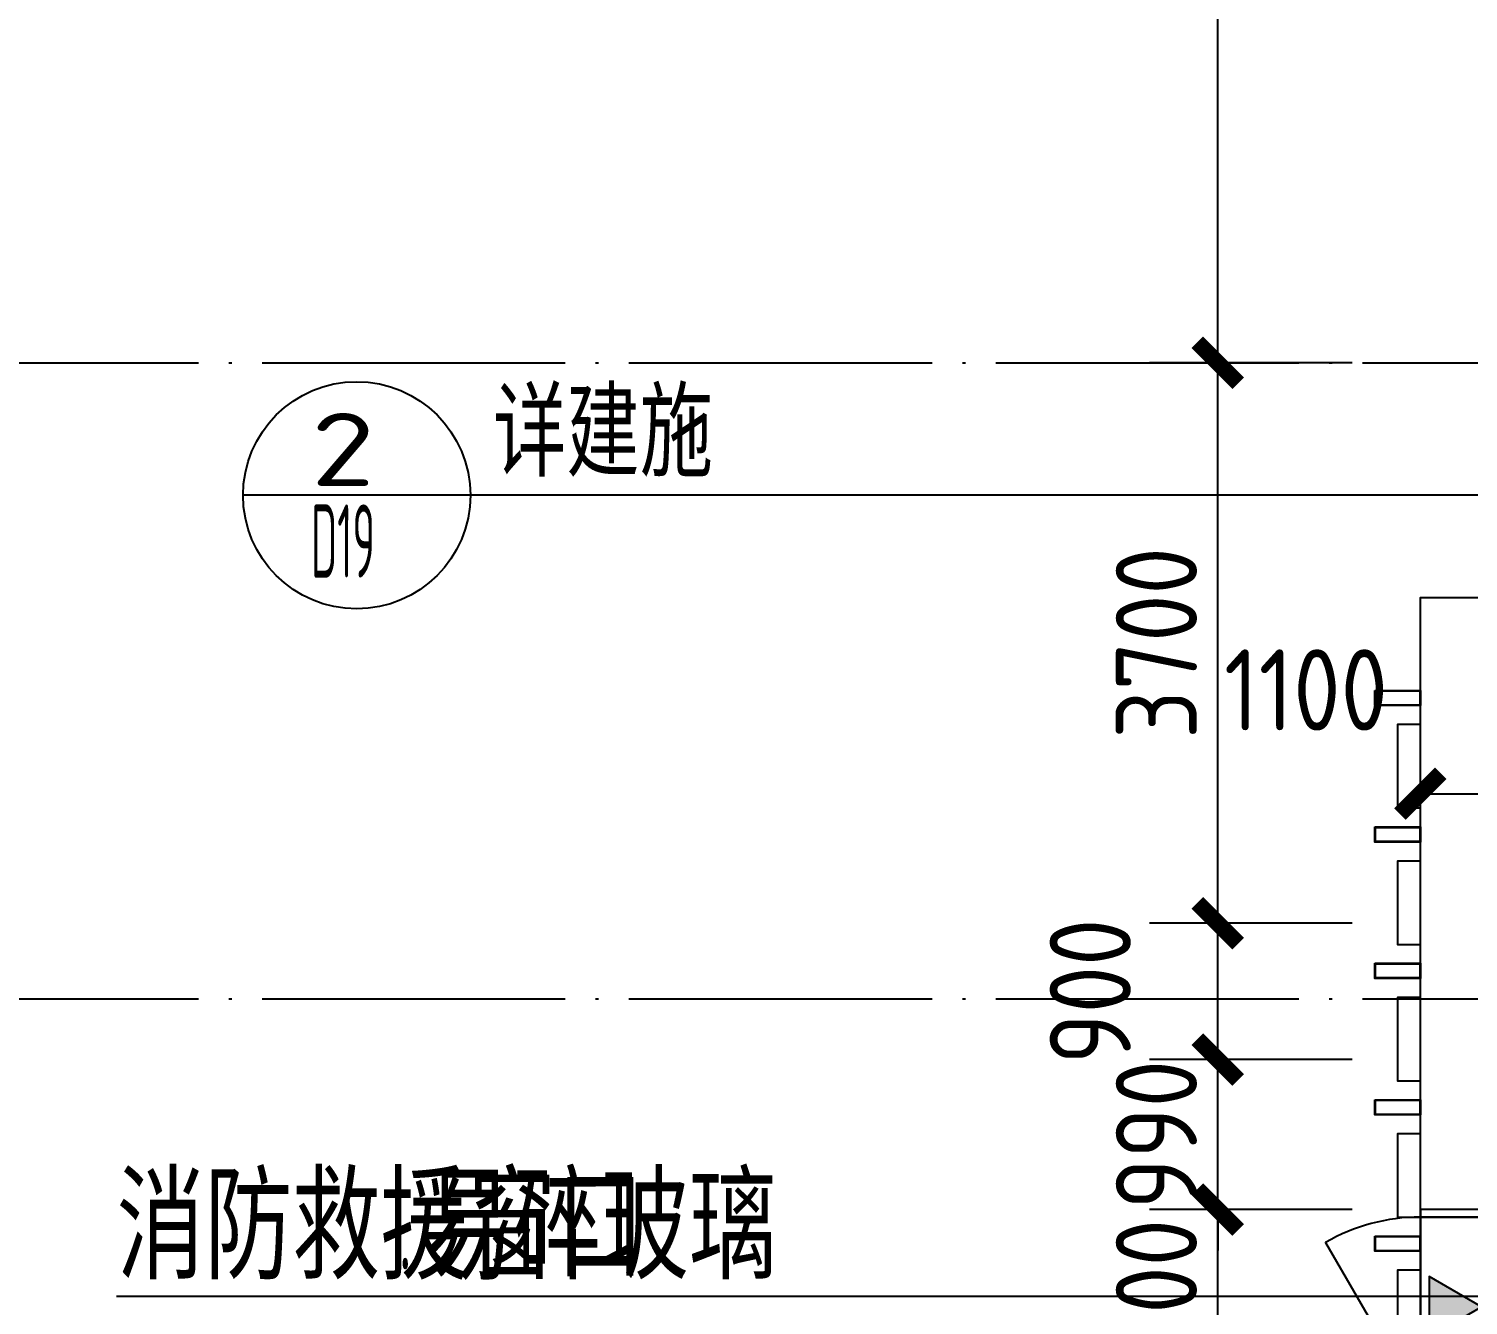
# Model space of a CAD drawing. Header units: inches. Extents: x 0 to 1813292486, y 0 to 3473589894.
# Drawn here: x 600409804 to 600419302, y 3473254796 to 3473263223 of the extents above; entities that cross this region are included whole.
import ezdxf
from ezdxf.enums import TextEntityAlignment as Align

# ---------------------------------------------------------------- set-up
doc = ezdxf.new("R2010")
doc.units = ezdxf.units.IN
doc.header["$LTSCALE"] = 1000
doc.header["$MEASUREMENT"] = 0
doc.linetypes.add('AX-MALL-GIRD-200$0$DOTE', pattern=[2.42, 2, -0.2, 0.02, -0.2])
for name, color, linetype in [('A-Anno-Note', 241, 'Continuous'), ('AX-MALL-DIM-P02$0$A-Anno-Dims', 3, 'Continuous'), ('AX-MALL-DIM-P02$0$A-Anno-Note', 241, 'Continuous'), ('AX-MALL-DIM-P02$0$A-Detl-Thin', 131, 'Continuous'), ('AX-MALL-DIM-P02$0$DIM_LEAD', 3, 'Continuous'), ('AX-MALL-DIM-SY-P02$0$A-Anno-Note', 241, 'Continuous'), ('AX-MALL-DIM-SY-P02$0$DIM_IDEN', 3, 'Continuous'), ('AX-MALL-GIRD-200$0$A-Grid', 222, 'AX-MALL-GIRD-200$0$DOTE'), ('AX-MALL-P02-200$0$A-Anno-Note', 241, 'Continuous'), ('AX-MALL-WALL-P02$0$A-Anno-Note', 241, 'Continuous'), ('AX-MALL-WALL-P02-QT$0$A-Detl-Fine', 152, 'Continuous'), ('AX-MALL-WALL-P02-QT$0$A-Detl-Patt', 8, 'Continuous'), ('AX-MALL-WALL-P02-QT$0$A-Detl-Thin', 131, 'Continuous'), ('AX-MALL-WALL-P02-QT$0$A-Flor', 41, 'Continuous'), ('AX-MALL-WALL-P02-QT$0$A-Wind', 4, 'Continuous'), ('AX-MALL-WALL-P02-QT$0$AE-METL-01', 43, 'Continuous'), ('AX-MALL-ZTKD-P02$0$A-Anno-Note', 241, 'Continuous')]:
    doc.layers.add(name, color=color, linetype=linetype)
doc.styles.add('AX-MALL-DIM-P02$0$_TCH_DIM', font='gbenor.shx')
doc.styles.add('AX-MALL-DIM-P02$0$_TCH_DIM_T3', font='gbenor.shx')
doc.styles.add('AX-MALL-DIM-SY-P02$0$_TCH_DIM', font='gbenor.shx')
doc.styles.add('AX-MALL-DIM-SY-P02$0$_TCH_LABEL', font='gbenor.shx')
doc.dimstyles.new('AX-MALL-DIM-P02$0$_TCH_ARCH&&180', dxfattribs={"dimtxt": 535.5, "dimasz": 270, "dimexe": 450, "dimexo": 450, "dimgap": 137.25, "dimtad": 1, "dimdec": 0, "dimzin": 0, "dimdsep": 46, "dimtxsty": 'AX-MALL-DIM-P02$0$_TCH_DIM_T3', "dimblk": 'AX-MALL-DIM-P02$0$_ArchTick', "dimcen": 0.09, "dimclrt": 7, "dimazin": 2, "dimtfac": 1, "dimtdec": 0, "dimtix": 1, "dimtmove": 2, "dimatfit": 3, "dimfxl": 500, "dimtolj": 1, "dimtzin": 0, "dimarcsym": 0})

# ---------------------------------------------------------------- blocks, each defined once
blk = doc.blocks.new('AX-MALL-GIRD-200')
at = {"layer": 'AX-MALL-GIRD-200$0$A-Grid'}
for p, q in [((600235486.9, 3473179121.6), (600593382.9, 3473045794.8)), ((600234020.7, 3473175185.8), (600591916.7, 3473041859))]:
    blk.add_line(p, q, dxfattribs=at)
blk = doc.blocks.new('AX-MALL-WALL-P02-QT$0$gerthrthrth')
at = {"layer": 'AX-MALL-WALL-P02-QT$0$A-Flor'}
for points in [[(-100, 300), (-100, 0), (0, 0), (0, 300)], [(-97, 297), (-97, 3), (-3, 3), (-3, 297)]]:
    blk.add_lwpolyline(points, close=True, dxfattribs=at)
blk = doc.blocks.new('AX-MALL-WALL-P02-QT$0$fwergegheh')
at = {"layer": 'AX-MALL-WALL-P02-QT$0$AE-METL-01'}
blk.add_lwpolyline([(150, 543), (0, 543), (0, -7), (150.2, -7)], dxfattribs=at)
blk = doc.blocks.new('AX-MALL-WALL-P02-QT$0$fegehrthr')
at = {"layer": 'AX-MALL-WALL-P02-QT$0$A-Flor'}
blk.add_lwpolyline([(97127.2, 88065.4), (97127.2, 103361.3), (98127.2, 103361.3)], dxfattribs=at)
at = {"layer": 'AX-MALL-WALL-P02-QT$0$A-Flor', "xscale": -0.9999999999999991, "rotation": 90.0000020118487}
for p in [(97127.2, 102647.8), (97127.2, 101747.3), (97127.2, 100846.8), (97127.2, 99946.3), (97127.2, 99045.9)]:
    blk.add_blockref('AX-MALL-WALL-P02-QT$0$gerthrthrth', p, dxfattribs=at)
at = {"layer": 'AX-MALL-WALL-P02-QT$0$A-Flor'}
for p in [(96976.9, 101979.5), (96976.9, 101079), (96976.9, 100178.5), (96976.9, 99278), (96976.9, 98377.5)]:
    blk.add_blockref('AX-MALL-WALL-P02-QT$0$fwergegheh', p, dxfattribs=at)
blk = doc.blocks.new('AX-MALL-WALL-P02-QT$0$xf')
at = {"layer": 'AX-MALL-WALL-P02-QT$0$A-Detl-Thin'}
h = blk.add_hatch(color=6, dxfattribs=at)
h.dxf.hatch_style = 1
h.paths.add_polyline_path([(97742.5, -73448.9), (97915.7, -73348.9), (97742.5, -73248.9)])
at = {"layer": 'AX-MALL-WALL-P02-QT$0$A-Detl-Thin', "color": 6}
blk.add_lwpolyline([(97742.5, -73448.9), (97915.7, -73348.9), (97742.5, -73248.9), (97742.5, -73448.9)], dxfattribs=at)
blk = doc.blocks.new('AX-MALL-WALL-P02-QT$0$xfcyc')
at = {"layer": 'AX-MALL-WALL-P02-QT$0$A-Detl-Patt'}
blk.add_lwpolyline([(140477.2, -46253.5, 0.131652), (140309.7, -45628.5), (139227.2, -46253.5)], format="xyb", dxfattribs=at)
at = {"layer": 'AX-MALL-WALL-P02-QT$0$A-Detl-Thin'}
for points in [[(139177.2, -47253.5), (139227.2, -47253.5), (139227.2, -46253.5), (139177.2, -46253.5)], [(139227.2, -47253.5), (140477.2, -47253.5), (140477.2, -46253.5), (139227.2, -46253.5)], [(140477.2, -47253.5), (140527.2, -47253.5), (140527.2, -46253.5), (140477.2, -46253.5)]]:
    blk.add_lwpolyline(points, close=True, dxfattribs=at)
at = {"layer": 'AX-MALL-WALL-P02-QT$0$A-Detl-Fine', "xscale": 2, "yscale": 2, "zscale": 2, "rotation": 269.9999994436274}
blk.add_blockref('AX-MALL-WALL-P02-QT$0$xf', (286582.4, 149174.1), dxfattribs=at)
blk = doc.blocks.new('AX-MALL-WALL-P02-QT')
at = {"layer": 'AX-MALL-WALL-P02-QT$0$A-Detl-Fine', "rotation": 69.56816140575324}
blk.add_blockref('AX-MALL-WALL-P02-QT$0$xfcyc', (600155099.2, 3473053141.6), dxfattribs=at)
at = {"layer": 'AX-MALL-WALL-P02-QT$0$A-Detl-Thin', "rotation": 339.5681613092246}
blk.add_blockref('AX-MALL-WALL-P02-QT$0$fegehrthr', (600121810.7, 3473109514.7), dxfattribs=at)
at = {"layer": 'AX-MALL-WALL-P02-QT$0$A-Wind'}
blk.add_blockref('AX-MALL-GIRD-200', (0, 0), dxfattribs=at)
blk = doc.blocks.new('AX-MALL-WALL-P02')
at = {"layer": 'AX-MALL-WALL-P02$0$A-Anno-Note'}
blk.add_blockref('AX-MALL-WALL-P02-QT', (0, 0), dxfattribs=at)
blk = doc.blocks.new('AX-MALL-ZTKD-P02')
at = {"layer": 'AX-MALL-ZTKD-P02$0$A-Anno-Note'}
blk.add_blockref('AX-MALL-GIRD-200', (0, 0), dxfattribs=at)
blk = doc.blocks.new('AX-MALL-DIM-SY-P02')
at = {"layer": 'AX-MALL-DIM-SY-P02$0$DIM_IDEN'}
for p, q in [((600243271.7, 3473175287.9), (600241866.1, 3473175811.6)), ((600245113.1, 3473174602), (600243271.7, 3473175287.9)), ((600251163.7, 3473172347.9), (600245113.1, 3473174602))]:
    blk.add_line(p, q, dxfattribs=at)
blk.add_circle((600242568.9, 3473175549.8), 750, dxfattribs=at)
at = {"layer": 'AX-MALL-DIM-SY-P02$0$A-Anno-Note', "style": 'AX-MALL-DIM-SY-P02$0$_TCH_LABEL'}
for s, height, width, p, p2 in [('2', 483, 1.721145, (600242307.1, 3473175711.7), (600242703.1, 3473175564.2)), ('D19', 482.99, 0.546422, (600242096.4, 3473175146), (600242492.4, 3473174998.4))]:
    blk.add_text(s, height=height, rotation=339.56816, dxfattribs=dict(at, width=width)).set_placement(p, p2, align=Align.FIT)
at = {"layer": 'AX-MALL-DIM-SY-P02$0$A-Anno-Note', "style": 'AX-MALL-DIM-SY-P02$0$_TCH_DIM', "width": 0.7}
blk.add_text('详建施', height=506.38, rotation=339.56816, dxfattribs=at).set_placement((600243474.6, 3473175402.4))
blk = doc.blocks.new('AX-MALL-DIM-P02$0$_ArchTick')
at = {"color": 0, "linetype": 'ByBlock', "const_width": 0.4}
blk.add_lwpolyline([(-0.5, -0.5), (0.5, 0.5)], dxfattribs=at)
blk = doc.blocks.new('*D481')
at = {"layer": 'AX-MALL-DIM-P02$0$A-Anno-Dims', "color": 0, "lineweight": -2, "transparency": 16777216}
for p, q in [((600246247, 3473169147.8), (600246341.3, 3473169400.8)), ((600247078.7, 3473168838), (600245825.4, 3473169304.9)), ((600245793.2, 3473167929.6), (600246247, 3473169147.8)), ((600246624.9, 3473167619.8), (600245371.5, 3473168086.7)), ((600245793.2, 3473167929.6), (600245699, 3473167676.6))]:
    blk.add_line(p, q, dxfattribs=at)
at = {"layer": 'AX-MALL-DIM-P02$0$A-Anno-Dims', "color": 0, "lineweight": -2, "transparency": 16777216, "xscale": 270, "yscale": 270, "zscale": 270}
for p, rotation in [((600246247, 3473169147.8), 249.5681609401257), ((600245793.2, 3473167929.6), 69.56816094012574)]:
    blk.add_blockref('AX-MALL-DIM-P02$0$_ArchTick', p, dxfattribs=dict(at, rotation=rotation))
at = {"layer": 'AX-MALL-DIM-P02$0$A-Anno-Dims', "color": 7, "transparency": 16777216, "insert": (600245640.6, 3473168680.1), "char_height": 535.5, "attachment_point": 5, "rotation": 69.56816, "style": 'AX-MALL-DIM-P02$0$_TCH_DIM_T3'}
blk.add_mtext('\\A1;1300', dxfattribs=at)
blk = doc.blocks.new('*D482')
at = {"layer": 'AX-MALL-DIM-P02$0$A-Anno-Dims', "color": 0, "lineweight": -2, "transparency": 16777216}
for p, q in [((600246592.6, 3473170075.5), (600246686.9, 3473170328.6)), ((600247424.3, 3473169765.7), (600246171, 3473170232.6)), ((600246247, 3473169147.8), (600246592.6, 3473170075.5)), ((600247078.7, 3473168838), (600245825.4, 3473169304.9)), ((600246247, 3473169147.8), (600246152.8, 3473168894.8))]:
    blk.add_line(p, q, dxfattribs=at)
at = {"layer": 'AX-MALL-DIM-P02$0$A-Anno-Dims', "color": 0, "lineweight": -2, "transparency": 16777216, "xscale": 270, "yscale": 270, "zscale": 270}
for p, rotation in [((600246592.6, 3473170075.5), 249.5681609400406), ((600246247, 3473169147.8), 69.56816094004061)]:
    blk.add_blockref('AX-MALL-DIM-P02$0$_ArchTick', p, dxfattribs=dict(at, rotation=rotation))
at = {"layer": 'AX-MALL-DIM-P02$0$A-Anno-Dims', "color": 7, "transparency": 16777216, "insert": (600246040.3, 3473169753.1), "char_height": 535.5, "attachment_point": 5, "rotation": 69.56816, "style": 'AX-MALL-DIM-P02$0$_TCH_DIM_T3'}
blk.add_mtext('\\A1;990', dxfattribs=at)
blk = doc.blocks.new('*D483')
at = {"layer": 'AX-MALL-DIM-P02$0$A-Anno-Dims', "color": 0, "lineweight": -2, "transparency": 16777216}
for p, q in [((600247738.5, 3473170609.1), (600246485.1, 3473171076)), ((600246592.6, 3473170075.5), (600246906.8, 3473170918.9)), ((600247424.3, 3473169765.7), (600246171, 3473170232.6))]:
    blk.add_line(p, q, dxfattribs=at)
at = {"layer": 'AX-MALL-DIM-P02$0$A-Anno-Dims', "color": 0, "lineweight": -2, "transparency": 16777216, "xscale": 270, "yscale": 270, "zscale": 270}
for p, rotation in [((600246906.8, 3473170918.9), 69.56816093934299), ((600246592.6, 3473170075.5), 249.568160939343)]:
    blk.add_blockref('AX-MALL-DIM-P02$0$_ArchTick', p, dxfattribs=dict(at, rotation=rotation))
at = {"layer": 'AX-MALL-DIM-P02$0$A-Anno-Dims', "color": 7, "transparency": 16777216, "insert": (600245961.2, 3473170791), "char_height": 535.5, "attachment_point": 5, "rotation": 69.56816, "style": 'AX-MALL-DIM-P02$0$_TCH_DIM_T3'}
blk.add_mtext('\\A1;900', dxfattribs=at)
blk = doc.blocks.new('*D484')
at = {"layer": 'AX-MALL-DIM-P02$0$A-Anno-Dims', "color": 0, "lineweight": -2, "transparency": 16777216}
for p, q in [((600249030.1, 3473174076.3), (600247776.8, 3473174543.2)), ((600246906.8, 3473170918.9), (600248198.5, 3473174386.2)), ((600247738.5, 3473170609.1), (600246485.1, 3473171076))]:
    blk.add_line(p, q, dxfattribs=at)
at = {"layer": 'AX-MALL-DIM-P02$0$A-Anno-Dims', "color": 0, "lineweight": -2, "transparency": 16777216, "xscale": 270, "yscale": 270, "zscale": 270}
for p, rotation in [((600248198.5, 3473174386.2), 69.56816093910068), ((600246906.8, 3473170918.9), 249.5681609391007)]:
    blk.add_blockref('AX-MALL-DIM-P02$0$_ArchTick', p, dxfattribs=dict(at, rotation=rotation))
at = {"layer": 'AX-MALL-DIM-P02$0$A-Anno-Dims', "color": 7, "transparency": 16777216, "insert": (600247173.1, 3473172793.9), "char_height": 535.5, "attachment_point": 5, "rotation": 69.56816, "style": 'AX-MALL-DIM-P02$0$_TCH_DIM_T3'}
blk.add_mtext('\\A1;3700', dxfattribs=at)
blk = doc.blocks.new('*D485')
at = {"layer": 'AX-MALL-DIM-P02$0$A-Anno-Dims', "color": 0, "lineweight": -2, "transparency": 16777216}
for p, q in [((600252590.8, 3473183634.6), (600251337.5, 3473184101.5)), ((600248198.5, 3473174386.2), (600251759.2, 3473183944.5)), ((600249030.1, 3473174076.3), (600247776.8, 3473174543.2))]:
    blk.add_line(p, q, dxfattribs=at)
at = {"layer": 'AX-MALL-DIM-P02$0$A-Anno-Dims', "color": 0, "lineweight": -2, "transparency": 16777216, "xscale": 270, "yscale": 270, "zscale": 270}
for p, rotation in [((600251759.2, 3473183944.5), 69.5681609385956), ((600248198.5, 3473174386.2), 249.5681609385956)]:
    blk.add_blockref('AX-MALL-DIM-P02$0$_ArchTick', p, dxfattribs=dict(at, rotation=rotation))
at = {"layer": 'AX-MALL-DIM-P02$0$A-Anno-Dims', "color": 7, "transparency": 16777216, "insert": (600249599.3, 3473179306.7), "char_height": 535.5, "attachment_point": 5, "rotation": 69.56816, "style": 'AX-MALL-DIM-P02$0$_TCH_DIM_T3'}
blk.add_mtext('\\A1;10200', dxfattribs=at)
blk = doc.blocks.new('*D487')
at = {"layer": 'AX-MALL-DIM-P02$0$A-Anno-Dims', "color": 0, "lineweight": -2, "transparency": 16777216}
for p, q in [((600248316.7, 3473170873.9), (600248615.2, 3473171675.3)), ((600248458.1, 3473171253.6), (600249488.9, 3473170869.6)), ((600249347.5, 3473170489.9), (600249646, 3473171291.3))]:
    blk.add_line(p, q, dxfattribs=at)
at = {"layer": 'AX-MALL-DIM-P02$0$A-Anno-Dims', "color": 0, "lineweight": -2, "transparency": 16777216, "xscale": 270, "yscale": 270, "zscale": 270}
for p, rotation in [((600248458.1, 3473171253.6), 159.5681613092883), ((600249488.9, 3473170869.6), 339.5681613092883)]:
    blk.add_blockref('AX-MALL-DIM-P02$0$_ArchTick', p, dxfattribs=dict(at, rotation=rotation))
at = {"layer": 'AX-MALL-DIM-P02$0$A-Anno-Dims', "color": 7, "transparency": 16777216, "insert": (600247990.2, 3473172158.9), "char_height": 535.5, "attachment_point": 5, "rotation": 339.56816, "style": 'AX-MALL-DIM-P02$0$_TCH_DIM_T3'}
blk.add_mtext('\\A1;1100', dxfattribs=at)
blk = doc.blocks.new('AX-MALL-DIM-P02')
at = {"layer": 'AX-MALL-DIM-P02$0$DIM_LEAD'}
for p, q in [((600247524, 3473168058.6), (600239237.6, 3473171145.5)), ((600248298.7, 3473167770), (600247524, 3473168058.6))]:
    blk.add_line(p, q, dxfattribs=at)
at = {"layer": 'AX-MALL-DIM-P02$0$A-Anno-Dims'}
blk.add_blockref('AX-MALL-DIM-SY-P02', (0, 0), dxfattribs=at)
at = {"layer": 'AX-MALL-DIM-P02$0$A-Detl-Thin'}
blk.add_blockref('AX-MALL-ZTKD-P02', (0, 0), dxfattribs=at)
at = {"layer": 'AX-MALL-DIM-P02$0$A-Anno-Note', "style": 'AX-MALL-DIM-P02$0$_TCH_DIM', "width": 0.7}
for s, height, p in [('消防救援窗口', 607.66, (600239300.5, 3473171314.4)), ('易碎玻璃', 607.66, (600241208.8, 3473170603.5)), ('.', 535.5, (600241041.5, 3473170665.8))]:
    blk.add_text(s, height=height, rotation=339.56816, dxfattribs=at).set_placement(p)
at = {"layer": 'AX-MALL-DIM-P02$0$A-Anno-Dims'}
for p1, p2, picture, middle in [((600249451.8, 3473173919.3), (600253012.5, 3473183477.6), '*D485', (600249599.3, 3473179306.7)), ((600248160.1, 3473170452), (600249451.8, 3473173919.3), '*D484', (600247173.1, 3473172793.9)), ((600247500.4, 3473168680.9), (600247846, 3473169608.6), '*D482', (600246040.3, 3473169753.1)), ((600247046.5, 3473167462.7), (600247500.4, 3473168680.9), '*D481', (600245640.6, 3473168680.1))]:
    dim = blk.add_aligned_dim(p1=p1, p2=p2, distance=1337.5, dimstyle='AX-MALL-DIM-P02$0$_TCH_ARCH&&180', dxfattribs=at)
    dim.commit()
    dim.dimension.update_dxf_attribs({"geometry": picture, "text_midpoint": middle})
for base, p1, p2, angle, picture, middle in [((600249488.9, 3473170869.6), (600248159.6, 3473170452.2), (600249190.4, 3473170068.2), 339.56816, '*D487', (600247990.2, 3473172158.9)), ((600246906.8, 3473170918.9), (600247846, 3473169608.6), (600248160.1, 3473170452), 69.56816, '*D483', (600245961.2, 3473170791))]:
    dim = blk.add_linear_dim(base=base, p1=p1, p2=p2, angle=angle, dimstyle='AX-MALL-DIM-P02$0$_TCH_ARCH&&180', dxfattribs=at)
    dim.commit()
    dim.dimension.update_dxf_attribs({"geometry": picture, "text_midpoint": middle, "dimtype": 129})
blk = doc.blocks.new('AX-MALL-P02-200')
at = {"layer": 'AX-MALL-P02-200$0$A-Anno-Note'}
blk.add_blockref('AX-MALL-WALL-P02', (0, 0), dxfattribs=at)
blk.add_blockref('AX-MALL-DIM-P02', (0, 0), dxfattribs=at)

msp = doc.modelspace()

# ---------------------------------------------------------------- block references
at = {"layer": 'A-Anno-Note', "rotation": 20.43183869077545}
msp.add_blockref('AX-MALL-P02-200', (1250392458.5, 9048125.7), dxfattribs=at)

doc.saveas('drawing.dxf')
